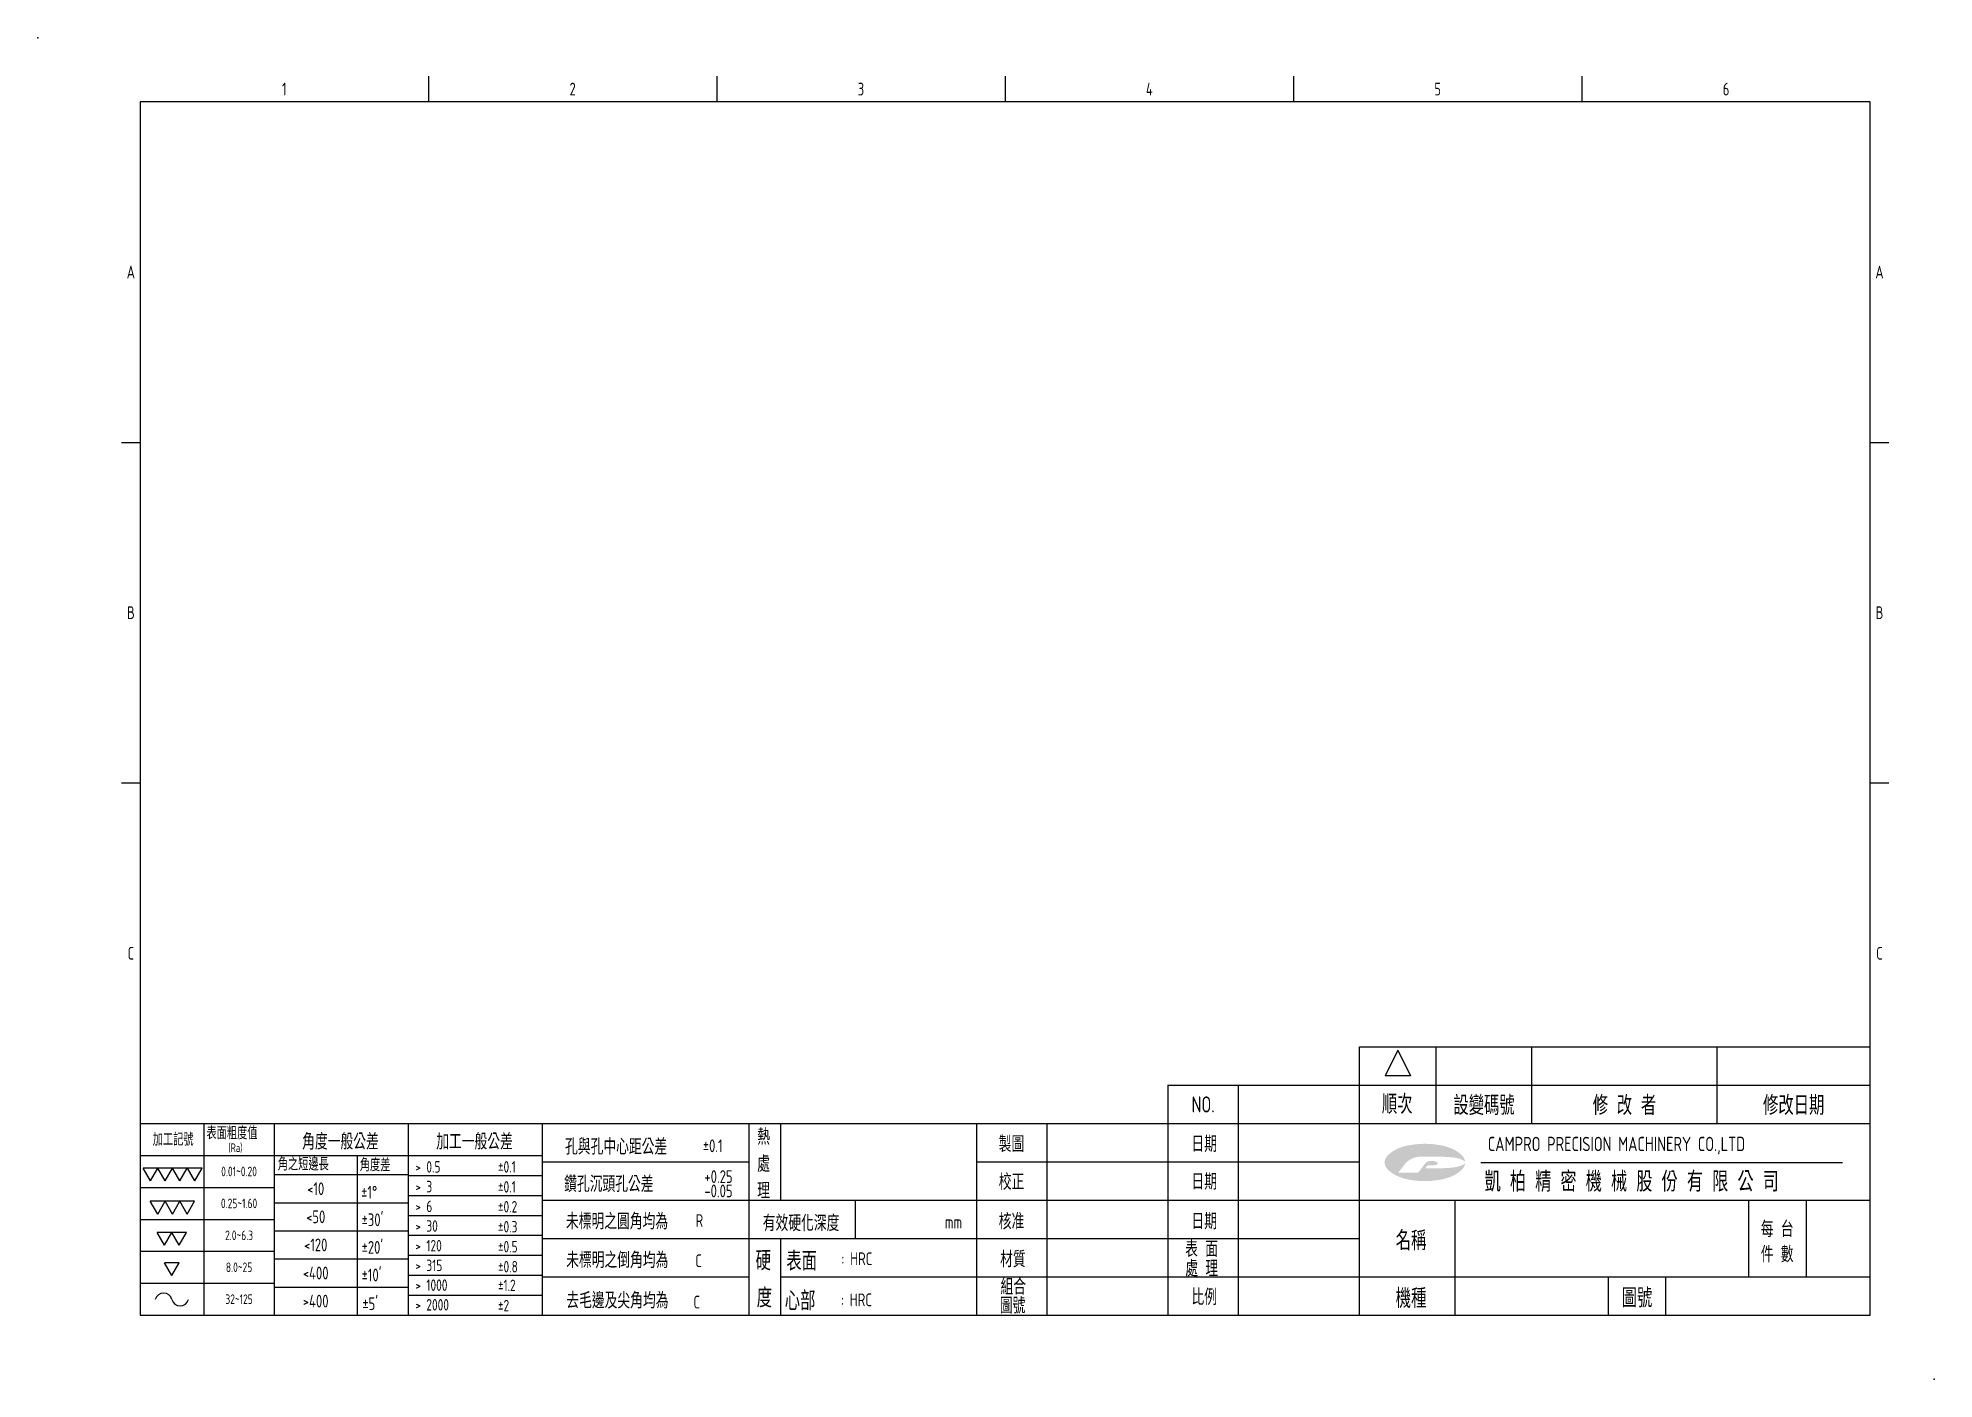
# Model space of a CAD drawing. Extents: x 174 to 471, y 99 to 309.
import ezdxf
from ezdxf.enums import TextEntityAlignment as Align

# ---------------------------------------------------------------- set-up
doc = ezdxf.new("R2010")
doc.units = 0
doc.header["$LTSCALE"] = 2
doc.layers.add('BORDER', color=7, linetype='CONTINUOUS')
doc.styles.get("Standard").update_dxf_attribs({"font": 'isocp.shx', "width": 0.8, "bigfont": 'chineset.shx'})

msp = doc.modelspace()

# ---------------------------------------------------------------- hatches: boundary and pattern name
at = {"layer": 'BORDER', "linetype": 'Continuous'}
h = msp.add_hatch(color=13, dxfattribs=at)
edge = h.paths.add_edge_path(flags=16)
edge.add_arc((390.54, 130.84), 3.15, 90, 141.873)
edge.add_line((388.07, 132.78), (387.07, 131.51))
edge.add_line((387.07, 131.51), (390.09, 131.51))
edge.add_arc((390.09, 131.74), 0.225, 270, 329.5381)
edge.add_line((390.28, 131.62), (391.31, 132.96))
edge.add_arc((392.03, 132.41), 0.9, 90, 142.4461, ccw=False)
edge.add_line((392.03, 133.31), (392.52, 133.31))
edge.add_arc((392.52, 131.65), 1.67, 79.4522, 90, ccw=False)
edge.add_arc((392.64, 132.31), 0.996, 65.7945, 79.4522, ccw=False)
edge.add_arc((392.82, 132.72), 0.542, 42.6585, 65.7945, ccw=False)
edge.add_arc((393.1, 132.98), 0.165, 0, 42.6585, ccw=False)
edge.add_arc((393.1, 132.98), 0.165, -42.6585, 0, ccw=False)
edge.add_arc((392.82, 133.23), 0.542, 294.2055, 317.3415, ccw=False)
edge.add_arc((392.64, 133.64), 0.996, 280.5478, 294.2055, ccw=False)
edge.add_arc((392.52, 134.3), 1.67, 270, 280.5478, ccw=False)
edge.add_line((392.52, 132.64), (391.63, 132.64))
edge.add_line((391.63, 132.64), (391.29, 132.19))
edge.add_line((391.29, 132.19), (393.84, 132.19))
edge.add_arc((393.84, 147.26), 15.07, 270, 275.7767)
edge.add_arc((394.55, 140.19), 7.97, 275.7767, 283.725)
edge.add_arc((395.62, 135.8), 3.44, 283.725, 300.5252)
edge.add_arc((397.22, 133.09), 0.299, 300.5252, 360)
edge.add_arc((397.22, 133.09), 0.299, 360, 419.4748)
edge.add_arc((395.62, 130.38), 3.44, 59.4748, 76.275)
edge.add_arc((394.55, 125.98), 7.97, 76.275, 84.2233)
edge.add_arc((393.84, 118.91), 15.07, 84.2233, 90)
edge.add_line((393.84, 133.99), (390.54, 133.99))
edge = h.paths.add_edge_path()
edge.add_arc((396.06, 133.09), 1.46, 318.2622, 401.7378)
edge.add_arc((393.77, 131.04), 4.53, 41.7378, 65.0952)
edge.add_arc((392.23, 127.74), 8.18, 65.0952, 79.1142)
edge.add_arc((391.22, 122.48), 13.53, 79.1142, 90)
edge.add_arc((391.22, 122.48), 13.53, 90, 100.8858)
edge.add_arc((390.21, 127.74), 8.18, 100.8858, 114.9048)
edge.add_arc((388.68, 131.04), 4.53, 114.9048, 138.2622)
edge.add_arc((386.39, 133.09), 1.46, 138.2622, 180)
edge.add_arc((386.39, 133.09), 1.46, 180, 221.7378)
edge.add_arc((388.68, 135.13), 4.53, 221.7378, 245.0952)
edge.add_arc((390.21, 138.44), 8.18, 245.0952, 259.1142)
edge.add_arc((391.22, 143.7), 13.53, 259.1142, 270)
edge.add_arc((391.22, 143.7), 13.53, 270, 280.8858)
edge.add_arc((392.23, 138.44), 8.18, 280.8858, 294.9048)
edge.add_arc((393.77, 135.13), 4.53, 294.9048, 318.2622)

# ---------------------------------------------------------------- linework, layer by layer
at = {"layer": 'BORDER', "color": 13}
for p, q in [((235.16, 303.17), (235.16, 299.17)), ((280.32, 303.17), (280.32, 299.17)), ((325.49, 303.17), (325.49, 299.17)), ((370.65, 303.17), (370.65, 299.17)), ((415.82, 303.17), (415.82, 299.17)), ((189.99, 299.17), (189.99, 109.18)), ((460.98, 299.17), (189.99, 299.17)), ((460.98, 109.17), (460.98, 299.17)), ((187.09, 245.84), (189.99, 245.84)), ((460.98, 245.84), (463.88, 245.84)), ((187.09, 192.51), (189.99, 192.51)), ((460.98, 192.51), (463.88, 192.51)), ((380.99, 109.18), (380.99, 151.18)), ((380.99, 151.18), (460.98, 151.18)), ((386.99, 150.68), (384.99, 146.68)), ((386.99, 150.68), (388.99, 146.68)), ((392.99, 139.18), (392.99, 151.18)), ((407.99, 139.18), (407.99, 151.18)), ((436.99, 139.18), (436.99, 151.18)), ((388.99, 146.68), (384.99, 146.68)), ((350.99, 145.18), (350.99, 109.18)), ((350.99, 145.18), (380.99, 145.18)), ((361.99, 145.18), (361.99, 109.17)), ((380.99, 145.18), (460.98, 145.18)), ((189.99, 139.18), (460.98, 139.18)), ((199.99, 139.18), (199.99, 109.18)), ((210.99, 139.18), (210.99, 109.18)), ((231.99, 139.18), (231.99, 109.18)), ((252.99, 139.18), (252.99, 109.18)), ((285.33, 139.18), (285.33, 109.18)), ((290.27, 139.18), (290.27, 127.18)), ((320.99, 139.18), (320.99, 109.18)), ((331.99, 139.18), (331.99, 109.17)), ((189.99, 134.18), (252.99, 134.18)), ((223.99, 134.18), (223.99, 109.18)), ((191.61, 130.21), (190.46, 132.21)), ((197.38, 132.21), (190.46, 132.21)), ((191.61, 130.21), (192.77, 132.21)), ((193.92, 130.21), (192.77, 132.21)), ((193.92, 130.21), (195.07, 132.21)), ((196.23, 130.21), (195.07, 132.21)), ((196.23, 130.21), (197.38, 132.21)), ((198.54, 130.21), (197.39, 132.21)), ((199.7, 132.21), (197.39, 132.21)), ((198.54, 130.21), (199.7, 132.21)), ((210.99, 131.18), (231.99, 131.18)), ((231.99, 131.05), (252.99, 131.05)), ((252.99, 133.18), (285.33, 133.18)), ((320.99, 133.18), (380.99, 133.18)), ((189.99, 129.18), (210.99, 129.18)), ((231.99, 127.93), (252.99, 127.93)), ((192.74, 125.01), (191.58, 127.01)), ((198.51, 127.01), (191.58, 127.01)), ((192.74, 125.01), (193.89, 127.01)), ((195.05, 125.01), (193.89, 127.01)), ((195.05, 125.01), (196.2, 127.01)), ((197.35, 125.01), (196.2, 127.01)), ((197.35, 125.01), (198.51, 127.01)), ((210.99, 126.78), (231.99, 126.78)), ((231.99, 124.8), (252.99, 124.8)), ((252.99, 127.18), (296.22, 127.18)), ((296.22, 127.18), (334.99, 127.18)), ((301.97, 127.18), (301.97, 121.18)), ((334.99, 127.18), (380.99, 127.18)), ((380.99, 127.18), (460.98, 127.18)), ((395.99, 109.18), (395.99, 127.18)), ((441.99, 115.18), (441.99, 127.18)), ((450.99, 115.18), (450.99, 127.18)), ((189.99, 124.18), (210.99, 124.18)), ((193.81, 120.12), (192.66, 122.12)), ((197.27, 122.12), (192.66, 122.12)), ((193.81, 120.12), (194.97, 122.12)), ((196.12, 120.12), (194.97, 122.12)), ((196.12, 120.12), (197.27, 122.12)), ((210.99, 122.38), (231.99, 122.38)), ((189.99, 119.18), (210.99, 119.18)), ((231.99, 121.68), (252.99, 121.68)), ((252.99, 121.18), (296.22, 121.18)), ((290.27, 121.18), (290.27, 109.18)), ((296.22, 121.18), (334.99, 121.18)), ((334.99, 121.18), (380.99, 121.18)), ((194.97, 115.39), (193.81, 117.39)), ((196.12, 117.39), (193.81, 117.39)), ((194.97, 115.39), (196.12, 117.39)), ((210.99, 117.98), (231.99, 117.98)), ((231.99, 118.55), (252.99, 118.55)), ((189.99, 114.18), (210.99, 114.18)), ((210.99, 113.58), (231.99, 113.58)), ((231.99, 115.43), (252.99, 115.43)), ((252.99, 115.18), (285.33, 115.18)), ((290.27, 115.18), (334.99, 115.18)), ((334.99, 115.18), (380.99, 115.18)), ((380.99, 115.18), (460.98, 115.18)), ((419.99, 109.18), (419.99, 115.18)), ((428.99, 109.18), (428.99, 115.18)), ((231.99, 112.3), (252.99, 112.3)), ((189.99, 109.18), (460.98, 109.17))]:
    msp.add_line(p, q, dxfattribs=at)
at = {"layer": 'BORDER', "color": 13, "linetype": 'Continuous'}
msp.add_line((399.99, 133.09), (456.63, 133.09), dxfattribs=at)
at = {"layer": 'BORDER', "color": 13}
for centre, radius, start, end in [((193.67, 111.29), 1.35, 14.8621, 165.1365), ((196.27, 111.98), 1.34, 194.8621, 345.1365)]:
    msp.add_arc(centre, radius, start, end, dxfattribs=at)
at = {"layer": 'BORDER', "color": 13, "linetype": 'Continuous'}
for p in [(173.98, 309.17), (470.98, 99.17)]:
    msp.add_point(p, dxfattribs=at)

# ---------------------------------------------------------------- texts
at = {"layer": 'BORDER', "color": 13, "width": 0.8}
for s, height, p in [('NO.', 2.5, (356.49, 142.18)), ('修 改 者', 3, (422.49, 142.18)), ('修改日期', 3, (448.99, 142.18)), ('加工記號', 2, (195.16, 136.81)), ('角度一般公差', 2.5, (221.37, 136.48)), ('加工一般公差', 2.5, (242.37, 136.48)), ('孔與孔中心距公差', 2.5, (264.55, 135.69)), ('%%P0.1', 2, (279.68, 135.7)), ('熱', 2.5, (287.65, 137.24)), ('製圖', 2.5, (326.48, 136.09)), ('日期', 2.5, (356.67, 136.09)), ('處', 2.5, (287.65, 132.99)), ('0.01~0.20', 1.5, (205.49, 131.68)), ('鑽孔沉頭孔公差', 2.5, (263.41, 129.85)), ('+0.25', 2, (280.59, 130.87)), ('校正', 2.5, (326.48, 130.18)), ('日期', 2.5, (356.67, 130.18)), ('<10', 2, (217.49, 128.98)), ('-0.05', 2, (280.58, 128.63)), ('理', 2.5, (287.65, 128.74)), ('0.25~1.60', 1.5, (205.49, 126.68)), ('<50', 2, (217.49, 124.58)), ('未標明之圓角均為', 2.5, (264.69, 123.99)), ('R', 2, (277.59, 123.99)), ('有效硬化深度', 2.5, (293.52, 123.71)), ('核准', 2.5, (326.48, 123.98)), ('日期', 2.5, (356.67, 123.98)), ('2.0~6.3', 1.5, (205.49, 121.68)), ('mm', 2, (317.39, 123.75)), ('名稱', 3, (389.06, 121.02)), ('每 台', 2.5, (446.41, 122.78)), ('<120', 2, (217.49, 120.18)), ('未標明之倒角均為', 2.5, (264.73, 117.92)), ('硬', 3, (287.6, 117.78)), ('表面', 3, (293.61, 117.8)), (': HRC', 2, (302.25, 118.02)), ('材質', 2.5, (326.7, 118.05)), ('表 面', 2.5, (356.25, 119.65)), ('件 數', 2.5, (446.41, 118.83)), ('8.0~25', 1.5, (205.49, 116.68)), ('<400', 2, (217.49, 115.78)), ('C', 2, (277.47, 117.71)), ('處 理', 2.5, (356.28, 116.61)), ('去毛邊及尖角均為', 2.5, (264.75, 111.6)), ('度', 3, (287.76, 112.05)), ('心部', 3, (293.36, 111.58)), ('組合', 2.5, (326.76, 113.77)), ('比例', 2.5, (356.67, 112.14)), ('機種', 3, (389.06, 111.96)), ('圖號', 3, (424.45, 112.03)), ('32~125', 1.5, (205.49, 111.68)), ('>400', 2, (217.49, 111.38)), ('C', 2, (277.18, 111.23)), (': HRC', 2, (302.19, 111.58)), ('圖號', 2.5, (326.65, 110.81))]:
    msp.add_text(s, height=height, dxfattribs=at).set_placement(p, align=Align.MIDDLE)
at = {"layer": 'BORDER', "color": 13, "linetype": 'Continuous', "width": 0.8}
for s, height, p in [('順次', 3, (384.49, 140.71)), ('凱 柏 精 密 機 械 股 份 有 限 公 司', 3.15, (400.58, 128.51))]:
    msp.add_text(s, height=height, dxfattribs=at).set_placement(p)
msp.add_text('設變碼號', height=3, dxfattribs=at).set_placement((400.49, 142.18), align=Align.MIDDLE)
at = {"layer": 'BORDER', "color": 13, "width": 0.8}
for s, height, p in [('表面粗度值', 2, (200.38, 136.7)), ('CAMPRO PRECISION MACHINERY CO.,LTD', 2.25, (401.09, 134.86)), ('(Ra)', 1.346, (203.81, 134.73)), ('角之短邊長', 2, (211.55, 131.83)), ('角度差', 2, (224.4, 131.7)), ('> 0.5', 1.8, (233.12, 131.5)), ('%%P0.1', 1.8, (246.03, 131.5)), ('%%P1%%D', 2, (224.61, 127.43)), ('> 3', 1.8, (233.12, 128.41)), ('%%P0.1', 1.8, (246.03, 128.37)), ("%%P30'", 2, (224.68, 123.11)), ('> 6', 1.8, (233.12, 125.32)), ('%%P0.2', 1.8, (246.03, 125.25)), ('> 30', 1.8, (233.12, 122.24)), ('%%P0.3', 1.8, (246.03, 122.12)), ("%%P20'", 2, (224.68, 118.79)), ('> 120', 1.8, (233.12, 119.15)), ('%%P0.5', 1.8, (246.03, 119)), ("%%P10'", 2, (224.68, 114.47)), ('> 315', 1.8, (233.12, 116.07)), ('%%P0.8', 1.8, (246.03, 115.87)), ('> 1000', 1.8, (233.12, 112.98)), ('%%P1.2', 1.8, (246.03, 112.95)), ("%%P5'", 2, (224.8, 109.97)), ('> 2000', 1.8, (233.12, 109.9)), ('%%P2', 1.8, (246.03, 109.77))]:
    msp.add_text(s, height=height, dxfattribs=at).set_placement(p)
at = {"layer": 'BORDER', "color": 13, "linetype": 'Continuous', "char_height": 2, "attachment_point": 5}
for s, insert, width in [('1', (212.57, 301.17), 45.1655), ('2', (257.74, 301.17), 45.1655), ('3', (302.9, 301.17), 45.1655), ('4', (348.07, 301.17), 45.1655), ('5', (393.23, 301.17), 45.1655), ('6', (438.4, 301.17), 45.1655), ('A', (188.54, 272.51), 2.9007), ('A', (462.43, 272.51), 2.9007), ('B', (188.54, 219.17), 2.9007), ('B', (462.43, 219.17), 2.9007), ('C', (188.54, 165.84), 2.9007), ('C', (462.43, 165.84), 2.9007)]:
    msp.add_mtext(s, dxfattribs=dict(at, insert=insert, width=width))

doc.saveas('drawing.dxf')
